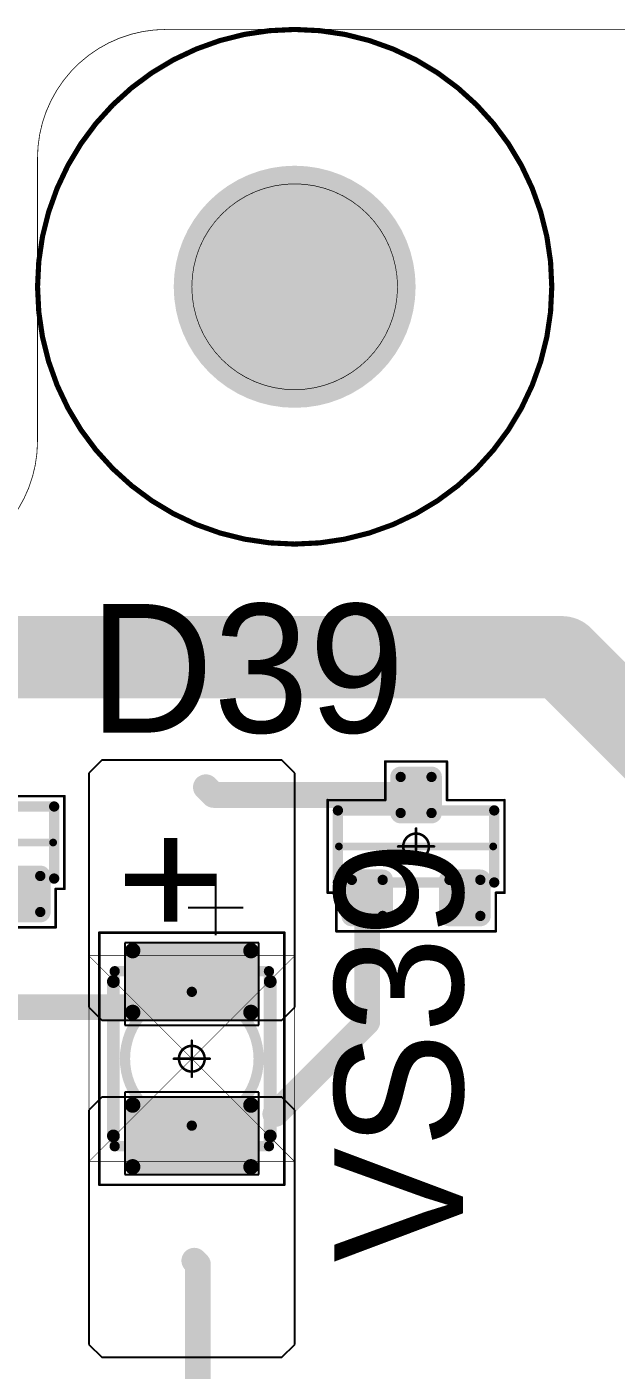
# Model space of a CAD drawing. Header units: millimetres. Extents: x 0 to 273, y 0 to 149.
# Drawn here: x 174.79 to 186.25, y 122.95 to 149.05 of the extents above; entities that cross this region are included whole.
import ezdxf

# ---------------------------------------------------------------- set-up
doc = ezdxf.new("R2010")
doc.units = ezdxf.units.MM
for name, color, linetype in [('BottomLayer', 5, 'Continuous'), ('BottomSolder', 6, 'Continuous'), ('Mechanical13', 56, 'Continuous'), ('Mechanical15', 56, 'Continuous'), ('Mechanical2', 216, 'Continuous'), ('Mechanical3', 76, 'Continuous'), ('MultiLayer', 9, 'Continuous'), ('PadHoleLayer', 156, 'Continuous'), ('TopLayer', 1, 'Continuous'), ('TopOverlay', 2, 'Continuous'), ('TopPaste', 8, 'Continuous'), ('TopSolder', 216, 'Continuous')]:
    doc.layers.add(name, color=color, linetype=linetype)

# ---------------------------------------------------------------- blocks, each defined once
blk = doc.blocks.new('DRILL4_3_4')
at = {"layer": 'BottomLayer', "const_width": 2.25}
blk.add_lwpolyline([(-1.125, 0, 1), (1.125, 0, 1)], format="xyb", close=True, dxfattribs=at)
at = {"layer": 'BottomSolder', "const_width": 2.352}
blk.add_lwpolyline([(-1.176, 0, 1), (1.176, 0, 1)], format="xyb", close=True, dxfattribs=at)
at = {"layer": 'MultiLayer', "const_width": 2.25}
blk.add_lwpolyline([(-1.125, 0, 1), (1.125, 0, 1)], format="xyb", close=True, dxfattribs=at)
at = {"layer": 'PadHoleLayer', "const_width": 2.15}
blk.add_lwpolyline([(-1.075, 0, 1), (1.075, 0, 1)], format="xyb", close=True, dxfattribs=at)
at = {"layer": 'TopLayer', "const_width": 2.25}
blk.add_lwpolyline([(-1.125, 0, 1), (1.125, 0, 1)], format="xyb", close=True, dxfattribs=at)
at = {"layer": 'TopOverlay'}
for points, const_width in [([(5, 0, 1), (-5, 0, 1)], 0.1), ([(-5.025, 0, 1), (-4.975, 0, 1)], 0.05), ([(4.975, 0, 1), (5.025, 0, 1)], 0.05)]:
    blk.add_lwpolyline(points, format="xyb", close=True, dxfattribs=dict(at, const_width=const_width))
at = {"layer": 'TopSolder', "const_width": 2.352}
blk.add_lwpolyline([(-1.176, 0, 1), (1.176, 0, 1)], format="xyb", close=True, dxfattribs=at)
blk = doc.blocks.new('SOT23_31')
at = {"layer": 'Mechanical13', "const_width": 0.2}
for points in [[(-0.7, 1.52), (-0.7, -1.52)], [(-0.7, 1.52), (0.7, 1.52)], [(0.7, 1.52), (0.7, -1.52)], [(-0.7, -1.52), (0.7, -1.52)]]:
    blk.add_lwpolyline(points, dxfattribs=at)
at = {"layer": 'Mechanical13', "const_width": 0.1}
for points in [[(-0.75, 1.52, 1), (-0.65, 1.52, 1)], [(-0.75, 1.52, 1), (-0.65, 1.52, 1)], [(0.65, 1.52, 1), (0.75, 1.52, 1)], [(0.65, 1.52, 1), (0.75, 1.52, 1)], [(-0.75, -1.52, 1), (-0.65, -1.52, 1)], [(-0.75, -1.52, 1), (-0.65, -1.52, 1)], [(0.65, -1.52, 1), (0.75, -1.52, 1)], [(0.65, -1.52, 1), (0.75, -1.52, 1)]]:
    blk.add_lwpolyline(points, format="xyb", close=True, dxfattribs=at)
at = {"layer": 'Mechanical15', "const_width": 0.05}
for points in [[(-1.65, 1.55), (-0.9, 1.55)], [(-1.65, 1.55), (-1.65, -1.55)], [(-0.9, 1.72), (0.9, 1.72)], [(-0.9, 1.72), (-0.9, 1.55)], [(0.9, 1.72), (0.9, 0.6)], [(0.9, 0.6), (1.65, 0.6)], [(1.65, 0.6), (1.65, -0.6)], [(0, 0.35), (0, -0.35)], [(-0.35, 0), (0.35, 0)], [(0.9, -0.6), (0.9, -1.72)], [(0.9, -0.6), (1.65, -0.6)], [(-1.65, -1.55), (-0.9, -1.55)], [(-0.9, -1.55), (-0.9, -1.72)], [(-0.9, -1.72), (0.9, -1.72)]]:
    blk.add_lwpolyline(points, dxfattribs=at)
at = {"layer": 'Mechanical15'}
for points, const_width in [([(-1.662, 1.55, 1), (-1.637, 1.55, 1)], 0.025), ([(-1.662, 1.55, 1), (-1.637, 1.55, 1)], 0.025), ([(-0.913, 1.72, 1), (-0.888, 1.72, 1)], 0.025), ([(-0.913, 1.72, 1), (-0.888, 1.72, 1)], 0.025), ([(-0.913, 1.55, 1), (-0.888, 1.55, 1)], 0.025), ([(-0.913, 1.55, 1), (-0.888, 1.55, 1)], 0.025), ([(0.888, 1.72, 1), (0.913, 1.72, 1)], 0.025), ([(0.888, 1.72, 1), (0.913, 1.72, 1)], 0.025), ([(0.888, 0.6, 1), (0.913, 0.6, 1)], 0.025), ([(0.888, 0.6, 1), (0.913, 0.6, 1)], 0.025), ([(1.637, 0.6, 1), (1.662, 0.6, 1)], 0.025), ([(1.637, 0.6, 1), (1.662, 0.6, 1)], 0.025), ([(0.25, 0, 1), (-0.25, 0, 1)], 0.05), ([(-0.012, 0.35, 1), (0.012, 0.35, 1)], 0.025), ([(-0.362, 0, 1), (-0.337, 0, 1)], 0.025), ([(-0.262, 0, 1), (-0.238, 0, 1)], 0.025), ([(0.238, 0, 1), (0.262, 0, 1)], 0.025), ([(0.337, 0, 1), (0.362, 0, 1)], 0.025), ([(-0.012, -0.35, 1), (0.012, -0.35, 1)], 0.025), ([(0.888, -0.6, 1), (0.913, -0.6, 1)], 0.025), ([(0.888, -0.6, 1), (0.913, -0.6, 1)], 0.025), ([(1.637, -0.6, 1), (1.662, -0.6, 1)], 0.025), ([(1.637, -0.6, 1), (1.662, -0.6, 1)], 0.025), ([(-1.662, -1.55, 1), (-1.637, -1.55, 1)], 0.025), ([(-1.662, -1.55, 1), (-1.637, -1.55, 1)], 0.025), ([(-0.913, -1.55, 1), (-0.888, -1.55, 1)], 0.025), ([(-0.913, -1.55, 1), (-0.888, -1.55, 1)], 0.025), ([(-0.913, -1.72, 1), (-0.888, -1.72, 1)], 0.025), ([(-0.913, -1.72, 1), (-0.888, -1.72, 1)], 0.025), ([(0.888, -1.72, 1), (0.913, -1.72, 1)], 0.025), ([(0.888, -1.72, 1), (0.913, -1.72, 1)], 0.025)]:
    blk.add_lwpolyline(points, format="xyb", close=True, dxfattribs=dict(at, const_width=const_width))
at = {"layer": 'TopLayer', "const_width": 0.1}
for points in [[(-1.4, 1.25, 1), (-1.3, 1.25, 1)], [(-0.7, 1.25, 1), (-0.6, 1.25, 1)], [(-1.4, 0.65, 1), (-1.3, 0.65, 1)], [(-0.7, 0.65, 1), (-0.6, 0.65, 1)], [(0.6, 0.3, 1), (0.7, 0.3, 1)], [(1.3, 0.3, 1), (1.4, 0.3, 1)], [(0.6, -0.3, 1), (0.7, -0.3, 1)], [(1.3, -0.3, 1), (1.4, -0.3, 1)], [(-1.4, -0.65, 1), (-1.3, -0.65, 1)], [(-0.7, -0.65, 1), (-0.6, -0.65, 1)], [(-1.4, -1.25, 1), (-1.3, -1.25, 1)], [(-0.7, -1.25, 1), (-0.6, -1.25, 1)]]:
    blk.add_lwpolyline(points, format="xyb", close=True, dxfattribs=at)
at = {"layer": 'TopLayer'}
for points in [[(-1.35, 1.35), (-1.35, 0.55), (-0.65, 1.35), (-0.65, 0.55)], [(-1.45, 1.25), (-1.45, 0.65), (-0.55, 1.25), (-0.55, 0.65)], [(0.55, 0.3), (0.55, -0.3), (1.45, 0.3), (1.45, -0.3)], [(0.65, 0.4), (0.65, -0.4), (1.35, 0.4), (1.35, -0.4)], [(-1.45, -0.65), (-1.45, -1.25), (-0.55, -0.65), (-0.55, -1.25)], [(-1.35, -0.55), (-1.35, -1.35), (-0.65, -0.55), (-0.65, -1.35)]]:
    blk.add_solid(points, dxfattribs=at)
at = {"layer": 'TopOverlay', "const_width": 0.15}
blk.add_lwpolyline([(0, 1.5), (0, -1.5)], dxfattribs=at)
at = {"layer": 'TopOverlay', "const_width": 0.075}
for points in [[(-0.038, 1.5, 1), (0.038, 1.5, 1)], [(-0.038, -1.5, 1), (0.038, -1.5, 1)]]:
    blk.add_lwpolyline(points, format="xyb", close=True, dxfattribs=at)
at = {"layer": 'TopPaste', "const_width": 0.075}
for points in [[(-1.387, 1.25, 1), (-1.313, 1.25, 1)], [(-0.687, 1.25, 1), (-0.613, 1.25, 1)], [(-1.387, 0.65, 1), (-1.313, 0.65, 1)], [(-0.687, 0.65, 1), (-0.613, 0.65, 1)], [(0.613, 0.3, 1), (0.687, 0.3, 1)], [(1.313, 0.3, 1), (1.387, 0.3, 1)], [(0.613, -0.3, 1), (0.687, -0.3, 1)], [(1.313, -0.3, 1), (1.387, -0.3, 1)], [(-1.387, -0.65, 1), (-1.313, -0.65, 1)], [(-0.687, -0.65, 1), (-0.613, -0.65, 1)], [(-1.387, -1.25, 1), (-1.313, -1.25, 1)], [(-0.687, -1.25, 1), (-0.613, -1.25, 1)]]:
    blk.add_lwpolyline(points, format="xyb", close=True, dxfattribs=at)
at = {"layer": 'TopPaste'}
for points in [[(-1.35, 1.325), (-1.35, 0.575), (-0.65, 1.325), (-0.65, 0.575)], [(-1.425, 1.25), (-1.425, 0.65), (-0.575, 1.25), (-0.575, 0.65)], [(0.575, 0.3), (0.575, -0.3), (1.425, 0.3), (1.425, -0.3)], [(0.65, 0.375), (0.65, -0.375), (1.35, 0.375), (1.35, -0.375)], [(-1.425, -0.65), (-1.425, -1.25), (-0.575, -0.65), (-0.575, -1.25)], [(-1.35, -0.575), (-1.35, -1.325), (-0.65, -0.575), (-0.65, -1.325)]]:
    blk.add_solid(points, dxfattribs=at)
at = {"layer": 'TopSolder', "const_width": 0.202}
for points in [[(-1.451, 1.25, 1), (-1.249, 1.25, 1)], [(-0.751, 1.25, 1), (-0.549, 1.25, 1)], [(-1.451, 0.65, 1), (-1.249, 0.65, 1)], [(-0.751, 0.65, 1), (-0.549, 0.65, 1)], [(0.549, 0.3, 1), (0.751, 0.3, 1)], [(1.249, 0.3, 1), (1.451, 0.3, 1)], [(0.549, -0.3, 1), (0.751, -0.3, 1)], [(1.249, -0.3, 1), (1.451, -0.3, 1)], [(-1.451, -0.65, 1), (-1.249, -0.65, 1)], [(-0.751, -0.65, 1), (-0.549, -0.65, 1)], [(-1.451, -1.25, 1), (-1.249, -1.25, 1)], [(-0.751, -1.25, 1), (-0.549, -1.25, 1)]]:
    blk.add_lwpolyline(points, format="xyb", close=True, dxfattribs=at)
at = {"layer": 'TopSolder'}
for points in [[(-1.35, 1.452), (-1.35, 0.448), (-0.65, 1.452), (-0.65, 0.448)], [(-1.552, 1.25), (-1.552, 0.65), (-0.448, 1.25), (-0.448, 0.65)], [(0.448, 0.3), (0.448, -0.3), (1.552, 0.3), (1.552, -0.3)], [(0.65, 0.502), (0.65, -0.502), (1.35, 0.502), (1.35, -0.502)], [(-1.35, -0.448), (-1.35, -1.452), (-0.65, -0.448), (-0.65, -1.452)], [(-1.552, -0.65), (-1.552, -1.25), (-0.448, -0.65), (-0.448, -1.25)]]:
    blk.add_solid(points, dxfattribs=at)
blk = doc.blocks.new('SOT23_32')
at = {"layer": 'Mechanical13', "const_width": 0.2}
for points in [[(-0.7, 1.52), (-0.7, -1.52)], [(-0.7, 1.52), (0.7, 1.52)], [(0.7, 1.52), (0.7, -1.52)], [(-0.7, -1.52), (0.7, -1.52)]]:
    blk.add_lwpolyline(points, dxfattribs=at)
at = {"layer": 'Mechanical13', "const_width": 0.1}
for points in [[(-0.75, 1.52, 1), (-0.65, 1.52, 1)], [(-0.75, 1.52, 1), (-0.65, 1.52, 1)], [(0.65, 1.52, 1), (0.75, 1.52, 1)], [(0.65, 1.52, 1), (0.75, 1.52, 1)], [(-0.75, -1.52, 1), (-0.65, -1.52, 1)], [(-0.75, -1.52, 1), (-0.65, -1.52, 1)], [(0.65, -1.52, 1), (0.75, -1.52, 1)], [(0.65, -1.52, 1), (0.75, -1.52, 1)]]:
    blk.add_lwpolyline(points, format="xyb", close=True, dxfattribs=at)
at = {"layer": 'Mechanical15', "const_width": 0.05}
for points in [[(-1.65, 1.55), (-0.9, 1.55)], [(-1.65, 1.55), (-1.65, -1.55)], [(-0.9, 1.72), (0.9, 1.72)], [(-0.9, 1.72), (-0.9, 1.55)], [(0.9, 1.72), (0.9, 0.6)], [(0.9, 0.6), (1.65, 0.6)], [(1.65, 0.6), (1.65, -0.6)], [(0, 0.35), (0, -0.35)], [(-0.35, 0), (0.35, 0)], [(0.9, -0.6), (0.9, -1.72)], [(0.9, -0.6), (1.65, -0.6)], [(-1.65, -1.55), (-0.9, -1.55)], [(-0.9, -1.55), (-0.9, -1.72)], [(-0.9, -1.72), (0.9, -1.72)]]:
    blk.add_lwpolyline(points, dxfattribs=at)
at = {"layer": 'Mechanical15'}
for points, const_width in [([(-1.662, 1.55, 1), (-1.637, 1.55, 1)], 0.025), ([(-1.662, 1.55, 1), (-1.637, 1.55, 1)], 0.025), ([(-0.913, 1.72, 1), (-0.888, 1.72, 1)], 0.025), ([(-0.913, 1.72, 1), (-0.888, 1.72, 1)], 0.025), ([(-0.913, 1.55, 1), (-0.888, 1.55, 1)], 0.025), ([(-0.913, 1.55, 1), (-0.888, 1.55, 1)], 0.025), ([(0.888, 1.72, 1), (0.913, 1.72, 1)], 0.025), ([(0.888, 1.72, 1), (0.913, 1.72, 1)], 0.025), ([(0.888, 0.6, 1), (0.913, 0.6, 1)], 0.025), ([(0.888, 0.6, 1), (0.913, 0.6, 1)], 0.025), ([(1.637, 0.6, 1), (1.662, 0.6, 1)], 0.025), ([(1.637, 0.6, 1), (1.662, 0.6, 1)], 0.025), ([(0.25, 0, 1), (-0.25, 0, 1)], 0.05), ([(-0.012, 0.35, 1), (0.012, 0.35, 1)], 0.025), ([(-0.362, 0, 1), (-0.337, 0, 1)], 0.025), ([(-0.262, 0, 1), (-0.238, 0, 1)], 0.025), ([(0.238, 0, 1), (0.262, 0, 1)], 0.025), ([(0.337, 0, 1), (0.362, 0, 1)], 0.025), ([(-0.012, -0.35, 1), (0.012, -0.35, 1)], 0.025), ([(0.888, -0.6, 1), (0.913, -0.6, 1)], 0.025), ([(0.888, -0.6, 1), (0.913, -0.6, 1)], 0.025), ([(1.637, -0.6, 1), (1.662, -0.6, 1)], 0.025), ([(1.637, -0.6, 1), (1.662, -0.6, 1)], 0.025), ([(-1.662, -1.55, 1), (-1.637, -1.55, 1)], 0.025), ([(-1.662, -1.55, 1), (-1.637, -1.55, 1)], 0.025), ([(-0.913, -1.55, 1), (-0.888, -1.55, 1)], 0.025), ([(-0.913, -1.55, 1), (-0.888, -1.55, 1)], 0.025), ([(-0.913, -1.72, 1), (-0.888, -1.72, 1)], 0.025), ([(-0.913, -1.72, 1), (-0.888, -1.72, 1)], 0.025), ([(0.888, -1.72, 1), (0.913, -1.72, 1)], 0.025), ([(0.888, -1.72, 1), (0.913, -1.72, 1)], 0.025)]:
    blk.add_lwpolyline(points, format="xyb", close=True, dxfattribs=dict(at, const_width=const_width))
at = {"layer": 'TopLayer', "const_width": 0.1}
for points in [[(-1.4, 1.25, 1), (-1.3, 1.25, 1)], [(-0.7, 1.25, 1), (-0.6, 1.25, 1)], [(-1.4, 0.65, 1), (-1.3, 0.65, 1)], [(-0.7, 0.65, 1), (-0.6, 0.65, 1)], [(0.6, 0.3, 1), (0.7, 0.3, 1)], [(1.3, 0.3, 1), (1.4, 0.3, 1)], [(0.6, -0.3, 1), (0.7, -0.3, 1)], [(1.3, -0.3, 1), (1.4, -0.3, 1)], [(-1.4, -0.65, 1), (-1.3, -0.65, 1)], [(-0.7, -0.65, 1), (-0.6, -0.65, 1)], [(-1.4, -1.25, 1), (-1.3, -1.25, 1)], [(-0.7, -1.25, 1), (-0.6, -1.25, 1)]]:
    blk.add_lwpolyline(points, format="xyb", close=True, dxfattribs=at)
at = {"layer": 'TopLayer'}
for points in [[(-1.35, 1.35), (-1.35, 0.55), (-0.65, 1.35), (-0.65, 0.55)], [(-1.45, 1.25), (-1.45, 0.65), (-0.55, 1.25), (-0.55, 0.65)], [(0.55, 0.3), (0.55, -0.3), (1.45, 0.3), (1.45, -0.3)], [(0.65, 0.4), (0.65, -0.4), (1.35, 0.4), (1.35, -0.4)], [(-1.45, -0.65), (-1.45, -1.25), (-0.55, -0.65), (-0.55, -1.25)], [(-1.35, -0.55), (-1.35, -1.35), (-0.65, -0.55), (-0.65, -1.35)]]:
    blk.add_solid(points, dxfattribs=at)
at = {"layer": 'TopOverlay', "const_width": 0.15}
blk.add_lwpolyline([(0, 1.5), (0, -1.5)], dxfattribs=at)
at = {"layer": 'TopOverlay', "const_width": 0.075}
for points in [[(-0.038, 1.5, 1), (0.038, 1.5, 1)], [(-0.038, -1.5, 1), (0.038, -1.5, 1)]]:
    blk.add_lwpolyline(points, format="xyb", close=True, dxfattribs=at)
at = {"layer": 'TopPaste', "const_width": 0.075}
for points in [[(-1.387, 1.25, 1), (-1.313, 1.25, 1)], [(-0.687, 1.25, 1), (-0.613, 1.25, 1)], [(-1.387, 0.65, 1), (-1.313, 0.65, 1)], [(-0.687, 0.65, 1), (-0.613, 0.65, 1)], [(0.613, 0.3, 1), (0.687, 0.3, 1)], [(1.313, 0.3, 1), (1.387, 0.3, 1)], [(0.613, -0.3, 1), (0.687, -0.3, 1)], [(1.313, -0.3, 1), (1.387, -0.3, 1)], [(-1.387, -0.65, 1), (-1.313, -0.65, 1)], [(-0.687, -0.65, 1), (-0.613, -0.65, 1)], [(-1.387, -1.25, 1), (-1.313, -1.25, 1)], [(-0.687, -1.25, 1), (-0.613, -1.25, 1)]]:
    blk.add_lwpolyline(points, format="xyb", close=True, dxfattribs=at)
at = {"layer": 'TopPaste'}
for points in [[(-1.35, 1.325), (-1.35, 0.575), (-0.65, 1.325), (-0.65, 0.575)], [(-1.425, 1.25), (-1.425, 0.65), (-0.575, 1.25), (-0.575, 0.65)], [(0.575, 0.3), (0.575, -0.3), (1.425, 0.3), (1.425, -0.3)], [(0.65, 0.375), (0.65, -0.375), (1.35, 0.375), (1.35, -0.375)], [(-1.425, -0.65), (-1.425, -1.25), (-0.575, -0.65), (-0.575, -1.25)], [(-1.35, -0.575), (-1.35, -1.325), (-0.65, -0.575), (-0.65, -1.325)]]:
    blk.add_solid(points, dxfattribs=at)
at = {"layer": 'TopSolder', "const_width": 0.202}
for points in [[(-1.451, 1.25, 1), (-1.249, 1.25, 1)], [(-0.751, 1.25, 1), (-0.549, 1.25, 1)], [(-1.451, 0.65, 1), (-1.249, 0.65, 1)], [(-0.751, 0.65, 1), (-0.549, 0.65, 1)], [(0.549, 0.3, 1), (0.751, 0.3, 1)], [(1.249, 0.3, 1), (1.451, 0.3, 1)], [(0.549, -0.3, 1), (0.751, -0.3, 1)], [(1.249, -0.3, 1), (1.451, -0.3, 1)], [(-1.451, -0.65, 1), (-1.249, -0.65, 1)], [(-0.751, -0.65, 1), (-0.549, -0.65, 1)], [(-1.451, -1.25, 1), (-1.249, -1.25, 1)], [(-0.751, -1.25, 1), (-0.549, -1.25, 1)]]:
    blk.add_lwpolyline(points, format="xyb", close=True, dxfattribs=at)
at = {"layer": 'TopSolder'}
for points in [[(-1.35, 1.452), (-1.35, 0.448), (-0.65, 1.452), (-0.65, 0.448)], [(-1.552, 1.25), (-1.552, 0.65), (-0.448, 1.25), (-0.448, 0.65)], [(0.448, 0.3), (0.448, -0.3), (1.552, 0.3), (1.552, -0.3)], [(0.65, 0.502), (0.65, -0.502), (1.35, 0.502), (1.35, -0.502)], [(-1.35, -0.448), (-1.35, -1.452), (-0.65, -0.448), (-0.65, -1.452)], [(-1.552, -0.65), (-1.552, -1.25), (-0.448, -0.65), (-0.448, -1.25)]]:
    blk.add_solid(points, dxfattribs=at)
blk = doc.blocks.new('T66G_116')
at = {"layer": 'Mechanical13'}
for p, q in [((2.936, 0.071), (2.936, -1)), ((2.4, -0.464), (3.471, -0.464))]:
    blk.add_line(p, q, dxfattribs=at)
at = {"layer": 'Mechanical13', "const_width": 0.2}
for points in [[(-1.7, 1.5), (1.7, 1.5)], [(-1.7, 1.5), (-1.7, -1.5)], [(1.7, 1.5), (1.7, -1.5)], [(-1.7, -1.5), (1.7, -1.5)]]:
    blk.add_lwpolyline(points, dxfattribs=at)
at = {"layer": 'Mechanical13'}
for points, const_width in [([(-1.75, 1.5, 1), (-1.65, 1.5, 1)], 0.1), ([(-1.75, 1.5, 1), (-1.65, 1.5, 1)], 0.1), ([(1.65, 1.5, 1), (1.75, 1.5, 1)], 0.1), ([(1.65, 1.5, 1), (1.75, 1.5, 1)], 0.1), ([(1.3, 0, 1), (-1.3, 0, 1)], 0.2), ([(-1.35, 0, 1), (-1.25, 0, 1)], 0.1), ([(1.25, 0, 1), (1.35, 0, 1)], 0.1), ([(-1.75, -1.5, 1), (-1.65, -1.5, 1)], 0.1), ([(-1.75, -1.5, 1), (-1.65, -1.5, 1)], 0.1), ([(1.65, -1.5, 1), (1.75, -1.5, 1)], 0.1), ([(1.65, -1.5, 1), (1.75, -1.5, 1)], 0.1)]:
    blk.add_lwpolyline(points, format="xyb", close=True, dxfattribs=dict(at, const_width=const_width))
at = {"layer": 'Mechanical15', "const_width": 0.05}
for points in [[(-2.45, 1.8), (-2.45, -1.8)], [(-2.45, 1.8), (2.45, 1.8)], [(2.45, 1.8), (2.45, -1.8)], [(0, 0.35), (0, -0.35)], [(-0.35, 0), (0.35, 0)], [(-2.45, -1.8), (2.45, -1.8)]]:
    blk.add_lwpolyline(points, dxfattribs=at)
at = {"layer": 'Mechanical15'}
for points, const_width in [([(-2.462, 1.8, 1), (-2.438, 1.8, 1)], 0.025), ([(-2.462, 1.8, 1), (-2.438, 1.8, 1)], 0.025), ([(2.438, 1.8, 1), (2.462, 1.8, 1)], 0.025), ([(2.438, 1.8, 1), (2.462, 1.8, 1)], 0.025), ([(0.25, 0, 1), (-0.25, 0, 1)], 0.05), ([(-0.012, 0.35, 1), (0.012, 0.35, 1)], 0.025), ([(-0.362, 0, 1), (-0.337, 0, 1)], 0.025), ([(-0.262, 0, 1), (-0.238, 0, 1)], 0.025), ([(0.238, 0, 1), (0.262, 0, 1)], 0.025), ([(0.337, 0, 1), (0.362, 0, 1)], 0.025), ([(-0.012, -0.35, 1), (0.012, -0.35, 1)], 0.025), ([(-2.462, -1.8, 1), (-2.438, -1.8, 1)], 0.025), ([(-2.462, -1.8, 1), (-2.438, -1.8, 1)], 0.025), ([(2.438, -1.8, 1), (2.462, -1.8, 1)], 0.025), ([(2.438, -1.8, 1), (2.462, -1.8, 1)], 0.025)]:
    blk.add_lwpolyline(points, format="xyb", close=True, dxfattribs=dict(at, const_width=const_width))
at = {"layer": 'TopLayer'}
for p, q in [((-5.55, 2), (-5.8, 1.75)), ((-1, 2), (-5.55, 2)), ((-0.75, 1.75), (-1, 2)), ((1, 2), (0.75, 1.75)), ((5.55, 2), (1, 2)), ((5.8, 1.75), (5.55, 2)), ((-5.8, 1.75), (-5.8, -1.75)), ((-0.75, -1.75), (-0.75, 1.75)), ((0.75, 1.75), (0.75, -1.75)), ((5.8, -1.75), (5.8, 1.75)), ((-5.8, -1.75), (-5.55, -2)), ((-1, -2), (-0.75, -1.75)), ((0.75, -1.75), (1, -2)), ((5.55, -2), (5.8, -1.75)), ((-5.55, -2), (-1, -2)), ((1, -2), (5.55, -2))]:
    blk.add_line(p, q, dxfattribs=at)
at = {"layer": 'TopLayer', "const_width": 0.15}
for points in [[(-2.175, 1.15, 1), (-2.025, 1.15, 1)], [(-0.975, 1.15, 1), (-0.825, 1.15, 1)], [(0.825, 1.15, 1), (0.975, 1.15, 1)], [(2.025, 1.15, 1), (2.175, 1.15, 1)], [(-2.175, -1.15, 1), (-2.025, -1.15, 1)], [(-0.975, -1.15, 1), (-0.825, -1.15, 1)], [(0.825, -1.15, 1), (0.975, -1.15, 1)], [(2.025, -1.15, 1), (2.175, -1.15, 1)]]:
    blk.add_lwpolyline(points, format="xyb", close=True, dxfattribs=at)
at = {"layer": 'TopLayer'}
for points in [[(-0.75, 1.15), (-2.25, 1.15), (-0.75, -1.15), (-2.25, -1.15)], [(-0.9, 1.3), (-2.1, 1.3), (-0.9, -1.3), (-2.1, -1.3)], [(2.25, 1.15), (0.75, 1.15), (2.25, -1.15), (0.75, -1.15)], [(2.1, 1.3), (0.9, 1.3), (2.1, -1.3), (0.9, -1.3)]]:
    blk.add_solid(points, dxfattribs=at)
at = {"layer": 'TopOverlay', "const_width": 0.25}
for points in [[(-1.5, 1.525), (1.5, 1.525)], [(-1.5, -1.525), (1.5, -1.525)]]:
    blk.add_lwpolyline(points, dxfattribs=at)
at = {"layer": 'TopOverlay', "const_width": 0.125}
for points in [[(-1.562, 1.525, 1), (-1.438, 1.525, 1)], [(1.438, 1.525, 1), (1.562, 1.525, 1)], [(-1.562, -1.525, 1), (-1.438, -1.525, 1)], [(1.438, -1.525, 1), (1.562, -1.525, 1)]]:
    blk.add_lwpolyline(points, format="xyb", close=True, dxfattribs=at)
at = {"layer": 'TopPaste', "const_width": 0.125}
for points in [[(-2.162, 1.15, 1), (-2.037, 1.15, 1)], [(-0.962, 1.15, 1), (-0.838, 1.15, 1)], [(0.838, 1.15, 1), (0.962, 1.15, 1)], [(2.037, 1.15, 1), (2.162, 1.15, 1)], [(-2.162, -1.15, 1), (-2.037, -1.15, 1)], [(-0.962, -1.15, 1), (-0.838, -1.15, 1)], [(0.838, -1.15, 1), (0.962, -1.15, 1)], [(2.037, -1.15, 1), (2.162, -1.15, 1)]]:
    blk.add_lwpolyline(points, format="xyb", close=True, dxfattribs=at)
at = {"layer": 'TopPaste'}
for points in [[(-0.775, 1.15), (-2.225, 1.15), (-0.775, -1.15), (-2.225, -1.15)], [(-0.9, 1.275), (-2.1, 1.275), (-0.9, -1.275), (-2.1, -1.275)], [(2.225, 1.15), (0.775, 1.15), (2.225, -1.15), (0.775, -1.15)], [(2.1, 1.275), (0.9, 1.275), (2.1, -1.275), (0.9, -1.275)]]:
    blk.add_solid(points, dxfattribs=at)
at = {"layer": 'TopSolder'}
for p, q in [((-2.25, 1.3), (-2.25, -1.3)), ((-0.65, 1.3), (-2.25, 1.3)), ((-0.65, -1.3), (-0.65, 1.3)), ((0.65, 1.3), (0.65, -1.3)), ((2.25, 1.3), (0.65, 1.3)), ((2.25, -1.3), (2.25, 1.3)), ((-2.25, -1.3), (-0.65, -1.3)), ((0.65, -1.3), (2.25, -1.3))]:
    blk.add_line(p, q, dxfattribs=at)
at = {"layer": 'TopOverlay'}
blk.add_text('+', height=2.5, dxfattribs=at).set_placement((2.5, -0.8))

msp = doc.modelspace()

# ---------------------------------------------------------------- linework, layer by layer
at = {"layer": 'Mechanical2', "const_width": 0.0127}
for points in [[(175.002, 146.499, -0.414214), (177.502, 148.999)], [(175.002, 140.999, -0.414214), (172.502, 138.499)]]:
    msp.add_lwpolyline(points, format="xyb", dxfattribs=at)
at = {"layer": 'Mechanical2'}
for points, const_width in [([(177.502, 148.999), (220.002, 148.999)], 0.0127), ([(175.002, 140.999), (175.002, 146.499)], 0.0127), ([(176.002, 126.999), (176.002, 130.999)], 0.0127), ([(176.002, 130.999), (180.002, 130.999)], 0.0127), ([(176.002, 130.999), (180.002, 126.999)], 0.01), ([(176.002, 126.999), (180.002, 130.999)], 0.01), ([(180.002, 126.999), (180.002, 130.999)], 0.0127), ([(176.002, 126.999), (180.002, 126.999)], 0.0127)]:
    msp.add_lwpolyline(points, dxfattribs=dict(at, const_width=const_width))
for points, const_width in [([(177.499, 148.999, 1), (177.505, 148.999, 1)], 0.00635), ([(177.499, 148.999, 1), (177.505, 148.999, 1)], 0.00635), ([(174.999, 146.499, 1), (175.005, 146.499, 1)], 0.00635), ([(174.999, 146.499, 1), (175.005, 146.499, 1)], 0.00635), ([(182.002, 143.999, 1), (178.002, 143.999, 1)], 0.0127), ([(177.999, 143.999, 1), (178.005, 143.999, 1)], 0.00635), ([(181.999, 143.999, 1), (182.005, 143.999, 1)], 0.00635), ([(174.999, 140.999, 1), (175.005, 140.999, 1)], 0.00635), ([(174.999, 140.999, 1), (175.005, 140.999, 1)], 0.00635), ([(175.999, 130.999, 1), (176.005, 130.999, 1)], 0.00635), ([(175.999, 130.999, 1), (176.005, 130.999, 1)], 0.00635), ([(175.999, 130.999, 1), (176.004, 130.999, 1)], 0.005), ([(179.999, 130.999, 1), (180.005, 130.999, 1)], 0.00635), ([(179.999, 130.999, 1), (180.005, 130.999, 1)], 0.00635), ([(179.999, 130.999, 1), (180.004, 130.999, 1)], 0.005), ([(175.999, 126.999, 1), (176.005, 126.999, 1)], 0.00635), ([(175.999, 126.999, 1), (176.005, 126.999, 1)], 0.00635), ([(175.999, 126.999, 1), (176.004, 126.999, 1)], 0.005), ([(179.999, 126.999, 1), (180.005, 126.999, 1)], 0.00635), ([(179.999, 126.999, 1), (180.005, 126.999, 1)], 0.00635), ([(179.999, 126.999, 1), (180.004, 126.999, 1)], 0.005)]:
    msp.add_lwpolyline(points, format="xyb", close=True, dxfattribs=dict(at, const_width=const_width))
at = {"layer": 'Mechanical3', "const_width": 0.0127}
for points in [[(175, 146.5, -0.414214), (177.5, 149)], [(175, 141, -0.414214), (172.5, 138.5)]]:
    msp.add_lwpolyline(points, format="xyb", dxfattribs=at)
for points in [[(177.5, 149), (220, 149)], [(175, 141), (175, 146.5)]]:
    msp.add_lwpolyline(points, dxfattribs=at)
at = {"layer": 'Mechanical3', "const_width": 0.00635}
for points in [[(177.497, 149, 1), (177.503, 149, 1)], [(177.497, 149, 1), (177.503, 149, 1)], [(174.997, 146.5, 1), (175.003, 146.5, 1)], [(174.997, 146.5, 1), (175.003, 146.5, 1)], [(174.997, 141, 1), (175.003, 141, 1)], [(174.997, 141, 1), (175.003, 141, 1)]]:
    msp.add_lwpolyline(points, format="xyb", close=True, dxfattribs=at)
at = {"layer": 'TopLayer'}
for points, const_width in [([(165.375, 136.8), (185.2, 136.8)], 1.6), ([(185.2, 136.8), (188.625, 133.375)], 1.6), ([(178.275, 134.275), (178.426, 134.124)], 0.5), ([(178.426, 134.124), (182.363, 134.124)], 0.5), ([(181.413, 129.713), (181.413, 132.124)], 0.5), ([(177.503, 130), (178.002, 130.499)], 0.5), ([(172.855, 130), (177.503, 130)], 0.5), ([(179.625, 127.925), (181.413, 129.713)], 0.5), ([(178.05, 125.075), (178.12, 125.005)], 0.5), ([(178.12, 120.925), (178.12, 125.005)], 0.5)]:
    msp.add_lwpolyline(points, dxfattribs=dict(at, const_width=const_width))
for points, const_width in [([(184.8, 136.8, 1), (185.6, 136.8, 1)], 0.8), ([(184.8, 136.8, 1), (185.6, 136.8, 1)], 0.8), ([(178.15, 134.275, 1), (178.4, 134.275, 1)], 0.25), ([(178.301, 134.124, 1), (178.551, 134.124, 1)], 0.25), ([(178.301, 134.124, 1), (178.551, 134.124, 1)], 0.25), ([(182.238, 134.124, 1), (182.488, 134.124, 1)], 0.25), ([(181.288, 132.124, 1), (181.538, 132.124, 1)], 0.25), ([(177.877, 130.499, 1), (178.127, 130.499, 1)], 0.25), ([(177.378, 130, 1), (177.628, 130, 1)], 0.25), ([(177.378, 130, 1), (177.628, 130, 1)], 0.25), ([(181.288, 129.713, 1), (181.538, 129.713, 1)], 0.25), ([(181.288, 129.713, 1), (181.538, 129.713, 1)], 0.25), ([(179.5, 127.925, 1), (179.75, 127.925, 1)], 0.25), ([(177.925, 125.075, 1), (178.175, 125.075, 1)], 0.25), ([(177.995, 125.005, 1), (178.245, 125.005, 1)], 0.25), ([(177.995, 125.005, 1), (178.245, 125.005, 1)], 0.25)]:
    msp.add_lwpolyline(points, format="xyb", close=True, dxfattribs=dict(at, const_width=const_width))

# ---------------------------------------------------------------- block references
msp.add_blockref('DRILL4_3_4', (180.002, 143.999))
at = {"rotation": 90}
for name, p in [('SOT23_32', (173.805, 133.2)), ('T66G_116', (178.002, 128.999)), ('SOT23_31', (182.363, 133.124))]:
    msp.add_blockref(name, p, dxfattribs=at)

# ---------------------------------------------------------------- texts
at = {"layer": 'TopOverlay'}
msp.add_text('D39', height=2.5, dxfattribs=at).set_placement((176.006, 135.336))
msp.add_text('VS39', height=2.5, rotation=90, dxfattribs=at).set_placement((183.276, 125.043))

doc.saveas('drawing.dxf')
